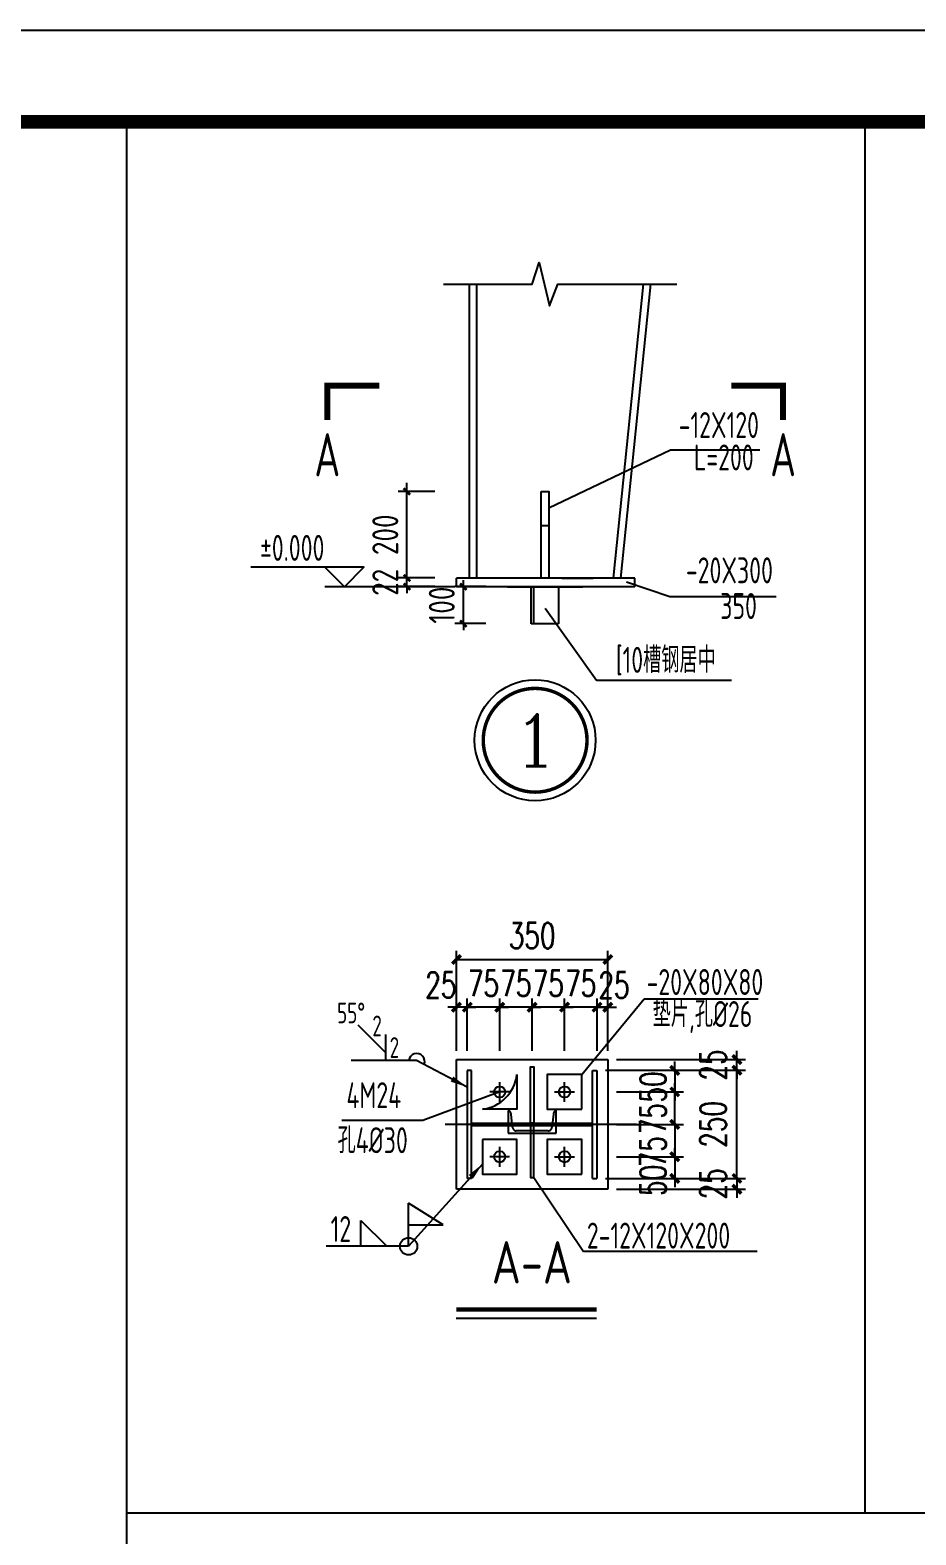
# Model space of a CAD drawing. Extents: x 180850 to 1399066, y 113487 to 334416.
# Drawn here: x 1335010 to 1345252, y 181460 to 198864 of the extents above; entities that cross this region are included whole.
import ezdxf
from ezdxf.enums import TextEntityAlignment as Align

# ---------------------------------------------------------------- set-up
doc = ezdxf.new("R2010")
doc.units = 0
doc.header["$LTSCALE"] = 1000
doc.linetypes.add('ACAD_ISO02W100', pattern=[15, 12, -3])
for name, color, linetype in [('AXIS', 3, 'Continuous'), ('DOTE', 1, 'Continuous'), ('GZ', 50, 'Continuous'), ('HfText', 7, 'Continuous'), ('NUM', 7, 'Continuous'), ('PUB_TEXT', 7, 'Continuous'), ('PUB_TITLE', 4, 'Continuous'), ('PZ', 202, 'Continuous'), ('TEXT', 7, 'Continuous'), ('TG', 110, 'Continuous'), ('THIN', 7, 'Continuous'), ('WELD', 7, 'Continuous'), ('YCX', 90, 'Continuous'), ('引出线', 3, 'Continuous'), ('引线', 3, 'Continuous'), ('虚线', 4, 'ACAD_ISO02W100')]:
    doc.layers.add(name, color=color, linetype=linetype)
doc.styles.add('_TCH_DIM_T3', font='SIMPLEX', dxfattribs={"width": 0.705882, "bigfont": 'GBCBIG'})
doc.styles.add('C', font='tssdeng.shx', dxfattribs={"height": 3, "bigfont": 'tssdchn.shx'})
doc.styles.add('COMPLEX', font='COMPLEX')
doc.styles.get("Standard").update_dxf_attribs({"font": 'gbenor.shx', "bigfont": 'gbcbig.shx'})
doc.styles.add('TSSD_Dimension', font='Tssdeng.shx', dxfattribs={"width": 0.8, "bigfont": 'hztxt.shx'})
doc.styles.add('TSSD_Label', font='tssdeng.shx', dxfattribs={"width": 0.7, "bigfont": 'hztxt.shx'})
doc.styles.add('TSSD_Norm', font='tssdeng.shx', dxfattribs={"bigfont": 'hztxt.shx'})
doc.styles.add('TSSD_Num', font='Tssdeng.shx', dxfattribs={"width": 0.7, "bigfont": 'hztxt.shx'})
doc.dimstyles.new('TCH_100_5', dxfattribs={"dimtxt": 297.5, "dimasz": 100, "dimexe": 100, "dimexo": 100, "dimgap": 126.25, "dimtad": 1, "dimdec": 0, "dimlfac": 0.2, "dimzin": 0, "dimdsep": 46, "dimtxsty": '_TCH_DIM_T3', "dimblk": 'ARCHTICK', "dimcen": 0.09, "dimclrd": 126, "dimclre": 126, "dimclrt": 7, "dimazin": 2, "dimtfac": 1, "dimtdec": 0, "dimtix": 1, "dimtmove": 2, "dimatfit": 3, "dimfxl": 1, "dimtolj": 1, "dimtzin": 0, "dimarcsym": 0})
doc.dimstyles.new('TSSD_20_100', dxfattribs={"dimtxt": 300, "dimasz": 75, "dimexe": 100, "dimexo": 250, "dimgap": 100, "dimtad": 1, "dimdec": 0, "dimlfac": 0.2, "dimzin": 0, "dimdsep": 46, "dimtxsty": 'TSSD_Dimension', "dimblk": 'ARCHTICK', "dimcen": 0, "dimdle": 100, "dimclrt": 7, "dimadec": 0, "dimazin": 0, "dimtfac": 1, "dimtdec": 0, "dimtix": 1, "dimtmove": 2, "dimatfit": 3, "dimfxl": 1, "dimtolj": 1, "dimtzin": 0, "dimarcsym": 0})
doc.dimstyles.new('TSSD_LEADER_STYLE_200.0', dxfattribs={"dimtxt": 0.18, "dimasz": 200, "dimexe": 0.18, "dimexo": 0.0625, "dimgap": 0.09, "dimtad": 0, "dimtih": 1, "dimtoh": 1, "dimdec": 4, "dimzin": 0, "dimdsep": 46, "dimtxsty": 'Standard', "dimcen": 0.09, "dimadec": 0, "dimazin": 0, "dimtfac": 1, "dimtdec": 4, "dimtofl": 0, "dimtmove": 0, "dimatfit": 3, "dimfxl": 1, "dimtolj": 1, "dimtzin": 0, "dimarcsym": 0})

# ---------------------------------------------------------------- blocks, each defined once
blk = doc.blocks.new('_ArchTick')
at = {"color": 0, "linetype": 'ByBlock', "const_width": 0.4}
blk.add_lwpolyline([(-0.5, -0.5), (0.5, 0.5)], dxfattribs=at)
blk = doc.blocks.new('*D204')
at = {"layer": 'AXIS', "color": 0, "linetype": 'ByBlock', "lineweight": -2, "transparency": 16777216}
for p, q in [((1339367, 192427), (1339367, 193627)), ((1339691, 193527), (1339267, 193527)), ((1339691, 192527), (1339267, 192527))]:
    blk.add_line(p, q, dxfattribs=at)
at = {"layer": 'Defpoints', "color": 0, "linetype": 'ByBlock', "transparency": 16777216}
for p in [(1339367, 193527), (1339941, 193527), (1339941, 192527)]:
    blk.add_point(p, dxfattribs=at)
at = {"layer": 'AXIS', "color": 0, "linetype": 'ByBlock', "lineweight": -2, "transparency": 16777216, "xscale": 75, "yscale": 75, "zscale": 75}
for p, rotation in [((1339367, 193527), 90), ((1339367, 192527), 270)]:
    blk.add_blockref('_ArchTick', p, dxfattribs=dict(at, rotation=rotation))
at = {"layer": 'AXIS', "color": 7, "linetype": 'ByBlock', "transparency": 16777216, "insert": (1339117, 193027), "char_height": 300, "attachment_point": 5, "rotation": 90, "style": 'TSSD_Dimension'}
blk.add_mtext('\\A1;200', dxfattribs=at)
blk = doc.blocks.new('*D205')
at = {"layer": 'AXIS', "color": 0, "linetype": 'ByBlock', "lineweight": -2, "transparency": 16777216}
for p, q in [((1339691, 192527), (1339267, 192527)), ((1339367, 192527), (1339367, 192602)), ((1339367, 192427), (1339367, 192527)), ((1339691, 192427), (1339267, 192427)), ((1339367, 192427), (1339367, 192352))]:
    blk.add_line(p, q, dxfattribs=at)
at = {"layer": 'Defpoints', "color": 0, "linetype": 'ByBlock', "transparency": 16777216}
for p in [(1339367, 192527), (1339941, 192527), (1339941, 192427)]:
    blk.add_point(p, dxfattribs=at)
at = {"layer": 'AXIS', "color": 0, "linetype": 'ByBlock', "lineweight": -2, "transparency": 16777216, "xscale": 75, "yscale": 75, "zscale": 75}
for p, rotation in [((1339367, 192527), 270), ((1339367, 192427), 90)]:
    blk.add_blockref('_ArchTick', p, dxfattribs=dict(at, rotation=rotation))
at = {"layer": 'AXIS', "color": 7, "linetype": 'ByBlock', "transparency": 16777216, "insert": (1339117, 192477), "char_height": 300, "attachment_point": 5, "rotation": 90, "style": 'TSSD_Dimension'}
blk.add_mtext('\\A1;22', dxfattribs=at)
blk = doc.blocks.new('_WELD001')
at = {"linetype": 'ByBlock'}
h = blk.add_hatch(color=0, dxfattribs=at)
h.paths.add_polyline_path([(0.8, 0.5), (0, 1), (0, 0.5)], flags=16)
edge = h.paths.add_edge_path()
edge.add_line((0.8, 0.5), (0, 1))
edge.add_line((0, 0.5), (0.8, 0.5))
edge.add_line((0, 0), (0, 1))
at = {"color": 0, "linetype": 'ByBlock'}
for p, q in [((0, 0), (0, 1)), ((0.8, 0.5), (0, 1)), ((0, 0.5), (0.8, 0.5))]:
    blk.add_line(p, q, dxfattribs=at)
blk = doc.blocks.new('_WELD003')
at = {"color": 0, "linetype": 'ByBlock'}
blk.add_circle((0, 0), 0.5, dxfattribs=at)
blk = doc.blocks.new('_WELD004')
at = {"color": 0, "linetype": 'ByBlock'}
for p, q in [((0, 1), (1, 0)), ((0, 0), (0, 1))]:
    blk.add_line(p, q, dxfattribs=at)
blk = doc.blocks.new('*D206')
at = {"layer": 'AXIS', "color": 126, "linetype": 'ByBlock', "lineweight": -2, "transparency": 16777216}
for p, q in [((1340440, 187058), (1340440, 187663)), ((1340815, 187058), (1340815, 187663)), ((1340440, 187563), (1340340, 187563)), ((1340815, 187563), (1340440, 187563)), ((1340815, 187563), (1340915, 187563))]:
    blk.add_line(p, q, dxfattribs=at)
at = {"layer": 'Defpoints', "color": 0, "linetype": 'ByBlock', "transparency": 16777216}
for p in [(1340440, 187563), (1340440, 186958), (1340815, 186958)]:
    blk.add_point(p, dxfattribs=at)
at = {"layer": 'AXIS', "color": 126, "linetype": 'ByBlock', "lineweight": -2, "transparency": 16777216, "xscale": 100, "yscale": 100, "zscale": 100}
blk.add_blockref('_ArchTick', (1340440, 187563), dxfattribs=at)
at = {"layer": 'AXIS', "color": 126, "linetype": 'ByBlock', "lineweight": -2, "transparency": 16777216, "xscale": 100, "yscale": 100, "zscale": 100, "rotation": 180}
blk.add_blockref('_ArchTick', (1340815, 187563), dxfattribs=at)
at = {"layer": 'AXIS', "color": 7, "linetype": 'ByBlock', "transparency": 16777216, "insert": (1340627, 187838), "char_height": 297.5, "attachment_point": 5, "style": '_TCH_DIM_T3'}
blk.add_mtext('\\A1;75', dxfattribs=at)
blk = doc.blocks.new('*D207')
at = {"layer": 'AXIS', "color": 126, "linetype": 'ByBlock', "lineweight": -2, "transparency": 16777216}
for p, q in [((1339940, 187058), (1339940, 188215)), ((1341690, 187058), (1341690, 188215)), ((1339940, 188115), (1341690, 188115))]:
    blk.add_line(p, q, dxfattribs=at)
at = {"layer": 'Defpoints', "color": 0, "linetype": 'ByBlock', "transparency": 16777216}
for p in [(1341690, 188115), (1339940, 186958), (1341690, 186958)]:
    blk.add_point(p, dxfattribs=at)
at = {"layer": 'AXIS', "color": 126, "linetype": 'ByBlock', "lineweight": -2, "transparency": 16777216, "xscale": 100, "yscale": 100, "zscale": 100, "rotation": 180}
blk.add_blockref('_ArchTick', (1339940, 188115), dxfattribs=at)
at = {"layer": 'AXIS', "color": 126, "linetype": 'ByBlock', "lineweight": -2, "transparency": 16777216, "xscale": 100, "yscale": 100, "zscale": 100}
blk.add_blockref('_ArchTick', (1341690, 188115), dxfattribs=at)
at = {"layer": 'AXIS', "color": 7, "linetype": 'ByBlock', "transparency": 16777216, "insert": (1340815, 188390), "char_height": 297.5, "attachment_point": 5, "style": '_TCH_DIM_T3'}
blk.add_mtext('\\A1;350', dxfattribs=at)
blk = doc.blocks.new('*D208')
at = {"layer": 'AXIS', "color": 126, "linetype": 'ByBlock', "lineweight": -2, "transparency": 16777216}
for p, q in [((1339940, 187058), (1339940, 187663)), ((1340065, 187058), (1340065, 187663)), ((1339940, 187563), (1339840, 187563)), ((1340065, 187563), (1339940, 187563)), ((1340065, 187563), (1340165, 187563))]:
    blk.add_line(p, q, dxfattribs=at)
at = {"layer": 'Defpoints', "color": 0, "linetype": 'ByBlock', "transparency": 16777216}
for p in [(1339940, 187563), (1339940, 186958), (1340065, 186958)]:
    blk.add_point(p, dxfattribs=at)
at = {"layer": 'AXIS', "color": 126, "linetype": 'ByBlock', "lineweight": -2, "transparency": 16777216, "xscale": 100, "yscale": 100, "zscale": 100}
blk.add_blockref('_ArchTick', (1339940, 187563), dxfattribs=at)
at = {"layer": 'AXIS', "color": 126, "linetype": 'ByBlock', "lineweight": -2, "transparency": 16777216, "xscale": 100, "yscale": 100, "zscale": 100, "rotation": 180}
blk.add_blockref('_ArchTick', (1340065, 187563), dxfattribs=at)
at = {"layer": 'AXIS', "color": 7, "linetype": 'ByBlock', "transparency": 16777216, "insert": (1339759, 187821), "char_height": 297.5, "attachment_point": 5, "style": '_TCH_DIM_T3'}
blk.add_mtext('\\A1;25', dxfattribs=at)
blk = doc.blocks.new('*D209')
at = {"layer": 'AXIS', "color": 126, "linetype": 'ByBlock', "lineweight": -2, "transparency": 16777216}
for p, q in [((1341565, 187058), (1341565, 187663)), ((1341690, 187058), (1341690, 187663)), ((1341565, 187563), (1341465, 187563)), ((1341690, 187563), (1341565, 187563)), ((1341690, 187563), (1341790, 187563))]:
    blk.add_line(p, q, dxfattribs=at)
at = {"layer": 'Defpoints', "color": 0, "linetype": 'ByBlock', "transparency": 16777216}
for p in [(1341565, 187563), (1341565, 186958), (1341690, 186958)]:
    blk.add_point(p, dxfattribs=at)
at = {"layer": 'AXIS', "color": 126, "linetype": 'ByBlock', "lineweight": -2, "transparency": 16777216, "xscale": 100, "yscale": 100, "zscale": 100}
blk.add_blockref('_ArchTick', (1341565, 187563), dxfattribs=at)
at = {"layer": 'AXIS', "color": 126, "linetype": 'ByBlock', "lineweight": -2, "transparency": 16777216, "xscale": 100, "yscale": 100, "zscale": 100, "rotation": 180}
blk.add_blockref('_ArchTick', (1341690, 187563), dxfattribs=at)
at = {"layer": 'AXIS', "color": 7, "linetype": 'ByBlock', "transparency": 16777216, "insert": (1341761, 187818), "char_height": 297.5, "attachment_point": 5, "style": '_TCH_DIM_T3'}
blk.add_mtext('\\A1;25', dxfattribs=at)
blk = doc.blocks.new('*D210')
at = {"layer": 'AXIS', "color": 126, "linetype": 'ByBlock', "lineweight": -2, "transparency": 16777216}
for p, q in [((1340815, 187058), (1340815, 187663)), ((1341190, 187058), (1341190, 187663)), ((1340815, 187563), (1340715, 187563)), ((1341190, 187563), (1340815, 187563)), ((1341190, 187563), (1341290, 187563))]:
    blk.add_line(p, q, dxfattribs=at)
at = {"layer": 'Defpoints', "color": 0, "linetype": 'ByBlock', "transparency": 16777216}
for p in [(1340815, 187563), (1340815, 186958), (1341190, 186958)]:
    blk.add_point(p, dxfattribs=at)
at = {"layer": 'AXIS', "color": 126, "linetype": 'ByBlock', "lineweight": -2, "transparency": 16777216, "xscale": 100, "yscale": 100, "zscale": 100}
blk.add_blockref('_ArchTick', (1340815, 187563), dxfattribs=at)
at = {"layer": 'AXIS', "color": 126, "linetype": 'ByBlock', "lineweight": -2, "transparency": 16777216, "xscale": 100, "yscale": 100, "zscale": 100, "rotation": 180}
blk.add_blockref('_ArchTick', (1341190, 187563), dxfattribs=at)
at = {"layer": 'AXIS', "color": 7, "linetype": 'ByBlock', "transparency": 16777216, "insert": (1341002, 187838), "char_height": 297.5, "attachment_point": 5, "style": '_TCH_DIM_T3'}
blk.add_mtext('\\A1;75', dxfattribs=at)
blk = doc.blocks.new('*D211')
at = {"layer": 'AXIS', "color": 126, "linetype": 'ByBlock', "lineweight": -2, "transparency": 16777216}
for p, q in [((1340065, 187058), (1340065, 187663)), ((1340440, 187058), (1340440, 187663)), ((1340065, 187563), (1339965, 187563)), ((1340440, 187563), (1340065, 187563)), ((1340440, 187563), (1340540, 187563))]:
    blk.add_line(p, q, dxfattribs=at)
at = {"layer": 'Defpoints', "color": 0, "linetype": 'ByBlock', "transparency": 16777216}
for p in [(1340065, 187563), (1340065, 186958), (1340440, 186958)]:
    blk.add_point(p, dxfattribs=at)
at = {"layer": 'AXIS', "color": 126, "linetype": 'ByBlock', "lineweight": -2, "transparency": 16777216, "xscale": 100, "yscale": 100, "zscale": 100}
blk.add_blockref('_ArchTick', (1340065, 187563), dxfattribs=at)
at = {"layer": 'AXIS', "color": 126, "linetype": 'ByBlock', "lineweight": -2, "transparency": 16777216, "xscale": 100, "yscale": 100, "zscale": 100, "rotation": 180}
blk.add_blockref('_ArchTick', (1340440, 187563), dxfattribs=at)
at = {"layer": 'AXIS', "color": 7, "linetype": 'ByBlock', "transparency": 16777216, "insert": (1340252, 187838), "char_height": 297.5, "attachment_point": 5, "style": '_TCH_DIM_T3'}
blk.add_mtext('\\A1;75', dxfattribs=at)
blk = doc.blocks.new('*D212')
at = {"layer": 'AXIS', "color": 126, "linetype": 'ByBlock', "lineweight": -2, "transparency": 16777216}
for p, q in [((1341190, 187058), (1341190, 187663)), ((1341565, 187058), (1341565, 187663)), ((1341190, 187563), (1341090, 187563)), ((1341565, 187563), (1341190, 187563)), ((1341565, 187563), (1341665, 187563))]:
    blk.add_line(p, q, dxfattribs=at)
at = {"layer": 'Defpoints', "color": 0, "linetype": 'ByBlock', "transparency": 16777216}
for p in [(1341190, 187563), (1341190, 186958), (1341565, 186958)]:
    blk.add_point(p, dxfattribs=at)
at = {"layer": 'AXIS', "color": 126, "linetype": 'ByBlock', "lineweight": -2, "transparency": 16777216, "xscale": 100, "yscale": 100, "zscale": 100}
blk.add_blockref('_ArchTick', (1341190, 187563), dxfattribs=at)
at = {"layer": 'AXIS', "color": 126, "linetype": 'ByBlock', "lineweight": -2, "transparency": 16777216, "xscale": 100, "yscale": 100, "zscale": 100, "rotation": 180}
blk.add_blockref('_ArchTick', (1341565, 187563), dxfattribs=at)
at = {"layer": 'AXIS', "color": 7, "linetype": 'ByBlock', "transparency": 16777216, "insert": (1341377, 187838), "char_height": 297.5, "attachment_point": 5, "style": '_TCH_DIM_T3'}
blk.add_mtext('\\A1;75', dxfattribs=at)
blk = doc.blocks.new('*D213')
at = {"layer": 'AXIS', "color": 126, "linetype": 'ByBlock', "lineweight": -2, "transparency": 16777216}
for p, q in [((1342464, 185833), (1342464, 185933)), ((1341790, 185833), (1342564, 185833)), ((1342464, 185833), (1342464, 185583)), ((1341665, 185583), (1342564, 185583)), ((1342464, 185583), (1342464, 185483))]:
    blk.add_line(p, q, dxfattribs=at)
at = {"layer": 'Defpoints', "color": 0, "linetype": 'ByBlock', "transparency": 16777216}
for p in [(1341690, 185833), (1341565, 185583), (1342464, 185583)]:
    blk.add_point(p, dxfattribs=at)
at = {"layer": 'AXIS', "color": 126, "linetype": 'ByBlock', "lineweight": -2, "transparency": 16777216, "xscale": 100, "yscale": 100, "zscale": 100}
for p, rotation in [((1342464, 185833), 270), ((1342464, 185583), 90)]:
    blk.add_blockref('_ArchTick', p, dxfattribs=dict(at, rotation=rotation))
at = {"layer": 'AXIS', "color": 7, "linetype": 'ByBlock', "transparency": 16777216, "insert": (1342214, 185560), "char_height": 297.5, "attachment_point": 5, "rotation": 90, "style": '_TCH_DIM_T3'}
blk.add_mtext('\\A1;50', dxfattribs=at)
blk = doc.blocks.new('*D214')
at = {"layer": 'AXIS', "color": 126, "linetype": 'ByBlock', "lineweight": -2, "transparency": 16777216}
for p, q in [((1341790, 186583), (1342564, 186583)), ((1342464, 186583), (1342464, 186683)), ((1342464, 186208), (1342464, 186583)), ((1341790, 186208), (1342564, 186208)), ((1342464, 186208), (1342464, 186108))]:
    blk.add_line(p, q, dxfattribs=at)
at = {"layer": 'Defpoints', "color": 0, "linetype": 'ByBlock', "transparency": 16777216}
for p in [(1341690, 186583), (1342464, 186583), (1341690, 186208)]:
    blk.add_point(p, dxfattribs=at)
at = {"layer": 'AXIS', "color": 126, "linetype": 'ByBlock', "lineweight": -2, "transparency": 16777216, "xscale": 100, "yscale": 100, "zscale": 100}
for p, rotation in [((1342464, 186583), 270), ((1342464, 186208), 90)]:
    blk.add_blockref('_ArchTick', p, dxfattribs=dict(at, rotation=rotation))
at = {"layer": 'AXIS', "color": 7, "linetype": 'ByBlock', "transparency": 16777216, "insert": (1342214, 186274), "char_height": 297.5, "attachment_point": 5, "rotation": 90, "style": '_TCH_DIM_T3'}
blk.add_mtext('\\A1;75', dxfattribs=at)
blk = doc.blocks.new('*D215')
at = {"layer": 'AXIS', "color": 0, "linetype": 'ByBlock', "lineweight": -2, "transparency": 16777216}
for p, q in [((1340020, 192427), (1340020, 192502)), ((1340279, 192427), (1339920, 192427)), ((1340020, 191999), (1340020, 192427)), ((1340279, 191999), (1339920, 191999)), ((1340020, 191999), (1340020, 191924))]:
    blk.add_line(p, q, dxfattribs=at)
at = {"layer": 'Defpoints', "color": 0, "linetype": 'ByBlock', "transparency": 16777216}
for p in [(1340020, 192427), (1340529, 192427), (1340529, 191999)]:
    blk.add_point(p, dxfattribs=at)
at = {"layer": 'AXIS', "color": 0, "linetype": 'ByBlock', "lineweight": -2, "transparency": 16777216, "xscale": 75, "yscale": 75, "zscale": 75}
for p, rotation in [((1340020, 192427), 270), ((1340020, 191999), 90)]:
    blk.add_blockref('_ArchTick', p, dxfattribs=dict(at, rotation=rotation))
at = {"layer": 'AXIS', "color": 7, "linetype": 'ByBlock', "transparency": 16777216, "insert": (1339770, 192213), "char_height": 300, "attachment_point": 5, "rotation": 90, "style": 'TSSD_Dimension'}
blk.add_mtext('\\A1;100', dxfattribs=at)
blk = doc.blocks.new('_WELD008')
at = {"color": 0, "linetype": 'ByBlock'}
for p, q in [((0, 0.3), (1.061, 1.361)), ((0, 0), (0, 1))]:
    blk.add_line(p, q, dxfattribs=at)
for tag, p in [('C', (1.286, 1.416)), ('B', (0.288, 0.856)), ('A', (-0.303, -0.009))]:
    blk.add_attdef(tag, text='', height=0.8, dxfattribs=at).set_placement(p, align=Align.CENTER)
blk = doc.blocks.new('*D216')
at = {"layer": 'AXIS', "color": 126, "linetype": 'ByBlock', "lineweight": -2, "transparency": 16777216}
for p, q in [((1341790, 186833), (1343283, 186833)), ((1343183, 185583), (1343183, 186833)), ((1341790, 185583), (1343283, 185583))]:
    blk.add_line(p, q, dxfattribs=at)
at = {"layer": 'Defpoints', "color": 0, "linetype": 'ByBlock', "transparency": 16777216}
for p in [(1341690, 186833), (1343183, 186833), (1341690, 185583)]:
    blk.add_point(p, dxfattribs=at)
at = {"layer": 'AXIS', "color": 126, "linetype": 'ByBlock', "lineweight": -2, "transparency": 16777216, "xscale": 100, "yscale": 100, "zscale": 100}
for p, rotation in [((1343183, 186833), 90), ((1343183, 185583), 270)]:
    blk.add_blockref('_ArchTick', p, dxfattribs=dict(at, rotation=rotation))
at = {"layer": 'AXIS', "color": 7, "linetype": 'ByBlock', "transparency": 16777216, "insert": (1342908, 186208), "char_height": 297.5, "attachment_point": 5, "rotation": 90, "style": '_TCH_DIM_T3'}
blk.add_mtext('\\A1;250', dxfattribs=at)
blk = doc.blocks.new('*D217')
at = {"layer": 'AXIS', "color": 126, "linetype": 'ByBlock', "lineweight": -2, "transparency": 16777216}
for p, q in [((1341790, 185583), (1343283, 185583)), ((1343183, 185583), (1343183, 185683)), ((1343183, 185583), (1343183, 185458)), ((1341790, 185458), (1343283, 185458)), ((1343183, 185458), (1343183, 185358))]:
    blk.add_line(p, q, dxfattribs=at)
at = {"layer": 'Defpoints', "color": 0, "linetype": 'ByBlock', "transparency": 16777216}
for p in [(1341690, 185583), (1341690, 185458), (1343183, 185458)]:
    blk.add_point(p, dxfattribs=at)
at = {"layer": 'AXIS', "color": 126, "linetype": 'ByBlock', "lineweight": -2, "transparency": 16777216, "xscale": 100, "yscale": 100, "zscale": 100}
for p, rotation in [((1343183, 185583), 270), ((1343183, 185458), 90)]:
    blk.add_blockref('_ArchTick', p, dxfattribs=dict(at, rotation=rotation))
at = {"layer": 'AXIS', "color": 7, "linetype": 'ByBlock', "transparency": 16777216, "insert": (1342908, 185520), "char_height": 297.5, "attachment_point": 5, "rotation": 90, "style": '_TCH_DIM_T3'}
blk.add_mtext('\\A1;25', dxfattribs=at)
blk = doc.blocks.new('*D218')
at = {"layer": 'AXIS', "color": 126, "linetype": 'ByBlock', "lineweight": -2, "transparency": 16777216}
for p, q in [((1341790, 186958), (1343283, 186958)), ((1343183, 186958), (1343183, 187058)), ((1343183, 186833), (1343183, 186958)), ((1341790, 186833), (1343283, 186833)), ((1343183, 186833), (1343183, 186733))]:
    blk.add_line(p, q, dxfattribs=at)
at = {"layer": 'Defpoints', "color": 0, "linetype": 'ByBlock', "transparency": 16777216}
for p in [(1341690, 186958), (1343183, 186958), (1341690, 186833)]:
    blk.add_point(p, dxfattribs=at)
at = {"layer": 'AXIS', "color": 126, "linetype": 'ByBlock', "lineweight": -2, "transparency": 16777216, "xscale": 100, "yscale": 100, "zscale": 100}
for p, rotation in [((1343183, 186958), 270), ((1343183, 186833), 90)]:
    blk.add_blockref('_ArchTick', p, dxfattribs=dict(at, rotation=rotation))
at = {"layer": 'AXIS', "color": 7, "linetype": 'ByBlock', "transparency": 16777216, "insert": (1342908, 186895), "char_height": 297.5, "attachment_point": 5, "rotation": 90, "style": '_TCH_DIM_T3'}
blk.add_mtext('\\A1;25', dxfattribs=at)
blk = doc.blocks.new('*D250')
at = {"layer": 'AXIS', "color": 126, "linetype": 'ByBlock', "lineweight": -2, "transparency": 16777216}
for p, q in [((1342464, 186208), (1342464, 186308)), ((1341790, 186208), (1342564, 186208)), ((1342464, 186208), (1342464, 185833)), ((1341790, 185833), (1342564, 185833)), ((1342464, 185833), (1342464, 185733))]:
    blk.add_line(p, q, dxfattribs=at)
at = {"layer": 'Defpoints', "color": 0, "linetype": 'ByBlock', "transparency": 16777216}
for p in [(1341690, 186208), (1341690, 185833), (1342464, 185833)]:
    blk.add_point(p, dxfattribs=at)
at = {"layer": 'AXIS', "color": 126, "linetype": 'ByBlock', "lineweight": -2, "transparency": 16777216, "xscale": 100, "yscale": 100, "zscale": 100}
for p, rotation in [((1342464, 186208), 270), ((1342464, 185833), 90)]:
    blk.add_blockref('_ArchTick', p, dxfattribs=dict(at, rotation=rotation))
at = {"layer": 'AXIS', "color": 7, "linetype": 'ByBlock', "transparency": 16777216, "insert": (1342214, 185891), "char_height": 297.5, "attachment_point": 5, "rotation": 90, "style": '_TCH_DIM_T3'}
blk.add_mtext('\\A1;75', dxfattribs=at)
blk = doc.blocks.new('*D251')
at = {"layer": 'AXIS', "color": 126, "linetype": 'ByBlock', "lineweight": -2, "transparency": 16777216}
for p, q in [((1342464, 186833), (1342464, 186933)), ((1341665, 186833), (1342564, 186833)), ((1342464, 186833), (1342464, 186583)), ((1341790, 186583), (1342564, 186583)), ((1342464, 186583), (1342464, 186483))]:
    blk.add_line(p, q, dxfattribs=at)
at = {"layer": 'Defpoints', "color": 0, "linetype": 'ByBlock', "transparency": 16777216}
for p in [(1341565, 186833), (1341690, 186583), (1342464, 186583)]:
    blk.add_point(p, dxfattribs=at)
at = {"layer": 'AXIS', "color": 126, "linetype": 'ByBlock', "lineweight": -2, "transparency": 16777216, "xscale": 100, "yscale": 100, "zscale": 100}
for p, rotation in [((1342464, 186833), 270), ((1342464, 186583), 90)]:
    blk.add_blockref('_ArchTick', p, dxfattribs=dict(at, rotation=rotation))
at = {"layer": 'AXIS', "color": 7, "linetype": 'ByBlock', "transparency": 16777216, "insert": (1342214, 186641), "char_height": 297.5, "attachment_point": 5, "rotation": 90, "style": '_TCH_DIM_T3'}
blk.add_mtext('\\A1;50', dxfattribs=at)
blk = doc.blocks.new('ts_idx2')
at = {"color": 0, "linetype": 'ByBlock', "lineweight": -2, "const_width": 0.0333}
blk.add_lwpolyline([(-0.5, 0, 1), (0.5, 0, 1)], format="xyb", close=True, dxfattribs=at)
at = {"color": 0, "linetype": 'ByBlock', "lineweight": -2}
blk.add_circle((0, 0), 0.583, dxfattribs=at)
at = {"color": 0, "linetype": 'ByBlock', "lineweight": -2, "style": 'TSSD_Num', "width": 0.7}
blk.add_attdef('A', text='', height=0.5, dxfattribs=at).set_placement((0, 0), align=Align.MIDDLE_CENTER)

msp = doc.modelspace()

# ---------------------------------------------------------------- linework, layer by layer
at = {"layer": 'AXIS'}
for p, q in [((1336124.67, 197803.17), (1336124.67, 136924.44)), ((1344662.21, 197803.17), (1344662.21, 181713.13)), ((1336124.67, 181713.13), (1390581.03, 181713.13))]:
    msp.add_line(p, q, dxfattribs=at)
at = {"layer": 'AXIS', "linetype": 'ByBlock'}
msp.add_line((1342020.54, 186207.64), (1339808.44, 186207.64), dxfattribs=at)
at = {"layer": 'DOTE'}
for p, q in [((1340554.63, 186582.64), (1340324.63, 186582.64)), ((1340439.63, 186467.64), (1340439.63, 186697.64)), ((1341074.63, 186582.64), (1341304.63, 186582.64)), ((1341189.63, 186467.64), (1341189.63, 186697.64)), ((1340439.63, 185717.64), (1340439.63, 185947.64)), ((1341189.63, 185717.64), (1341189.63, 185947.64)), ((1340554.63, 185832.64), (1340324.63, 185832.64)), ((1341074.63, 185832.64), (1341304.63, 185832.64))]:
    msp.add_line(p, q, dxfattribs=at)
at = {"layer": 'GZ'}
for p, q in [((1340089.49, 192526.6), (1340089.49, 195925.35)), ((1340173.77, 192526.6), (1340173.77, 195925.35)), ((1341755.2, 192526.6), (1342103.77, 195925.35)), ((1341839.49, 192526.6), (1342188.06, 195925.35)), ((1339940.73, 192426.55), (1339940.73, 192526.6)), ((1342003.06, 192526.6), (1339940.73, 192526.6)), ((1340769.49, 192526.66), (1340409.49, 192526.66)), ((1341159.48, 192526.66), (1341519.48, 192526.67)), ((1342003.06, 192426.55), (1342003.06, 192526.6)), ((1342003.06, 192426.55), (1339940.73, 192426.55)), ((1340528.97, 192426.55), (1341399.81, 192426.55)), ((1340114.63, 186832.64), (1340064.63, 186832.64)), ((1340064.63, 186832.64), (1340064.63, 185582.64)), ((1340114.63, 185582.64), (1340114.63, 186832.64)), ((1341514.63, 186832.64), (1341564.63, 186832.64)), ((1341514.63, 185582.64), (1341514.63, 186832.64)), ((1341564.63, 186832.64), (1341564.63, 185582.64)), ((1340114.63, 186222.64), (1341514.63, 186222.64)), ((1341514.63, 186192.64), (1340114.63, 186192.64)), ((1340114.63, 185582.64), (1340064.63, 185582.64)), ((1341514.63, 185582.64), (1341564.63, 185582.64))]:
    msp.add_line(p, q, dxfattribs=at)
for points in [[(1339789.49, 195925.35), (1340089.49, 195925.35), (1340816.49, 195925.35), (1340896.49, 196175.35), (1341014.8, 195675.97), (1341112.49, 195925.35), (1342188.06, 195925.35), (1342488.06, 195925.35)], [(1340639.63, 186782.64), (1340639.63, 186382.64), (1340239.63, 186382.64)]]:
    msp.add_lwpolyline(points, dxfattribs=at)
for points in [[(1341389.63, 186382.64), (1341389.63, 186782.64), (1340989.63, 186782.64), (1340989.63, 186382.64)], [(1340239.63, 186032.64), (1340239.63, 185632.64), (1340639.63, 185632.64), (1340639.63, 186032.64)], [(1341389.63, 185632.64), (1341389.63, 186032.64), (1340989.63, 186032.64), (1340989.63, 185632.64)]]:
    msp.add_lwpolyline(points, close=True, dxfattribs=at)
for centre in [(1340439.63, 186582.64), (1341189.63, 186582.64), (1340439.63, 185832.64), (1341189.63, 185832.64)]:
    msp.add_circle(centre, 65, dxfattribs=at)
msp.add_arc((1340184.91, 186837.36), 458, 276.862015, 353.137985, dxfattribs=at)
at = {"layer": 'NUM', "const_width": 50}
msp.add_lwpolyline([(1339937.51, 184067.96), (1341561.07, 184067.96)], dxfattribs=at)
at = {"layer": 'PUB_TITLE'}
msp.add_lwpolyline([(1287615.87, 198863.75), (1399065.87, 198863.81), (1399065.87, 135863.88), (1287615.87, 135863.81)], close=True, dxfattribs=at)
at = {"layer": 'PUB_TITLE', "const_width": 159.09}
msp.add_lwpolyline([(1290267.38, 136924.42), (1290267.38, 197803.14), (1398005.26, 197803.21), (1398005.26, 136924.48)], close=True, dxfattribs=at)
at = {"layer": 'PZ'}
for p, q in [((1339939.63, 186957.64), (1341689.63, 186957.64)), ((1339939.63, 185457.64), (1339939.63, 186957.64)), ((1341689.63, 186957.64), (1341689.63, 185457.64)), ((1341689.63, 185457.64), (1339939.63, 185457.64))]:
    msp.add_line(p, q, dxfattribs=at)
for points in [[(1340796.47, 186222.64), (1340796.47, 186872.64), (1340832.8, 186872.64), (1340832.8, 186222.64)], [(1340796.47, 186192.64), (1340796.47, 185592.64), (1340832.8, 185592.64), (1340832.8, 186192.64)]]:
    msp.add_lwpolyline(points, close=True, dxfattribs=at)
at = {"layer": 'TG'}
msp.add_line((1340919.78, 193134.02), (1341009.19, 193134.02), dxfattribs=at)
msp.add_lwpolyline([(1340919.78, 193526.6), (1341009.19, 193526.6), (1341009.19, 192526.6), (1340919.78, 192526.6)], close=True, dxfattribs=at)
at = {"layer": 'THIN', "linetype": 'ByBlock'}
msp.add_lwpolyline([(1339937.51, 183967.96), (1341561.07, 183967.96)], dxfattribs=at)
at = {"layer": 'WELD'}
for p, q in [((1339478.98, 186946.82), (1338722.48, 186946.82)), ((1339386.61, 184797.38), (1338435.3, 184797.38))]:
    msp.add_line(p, q, dxfattribs=at)
msp.add_arc((1339480.9, 186934.34), 92.54, 338.522016, 172.250443, dxfattribs=at)
at = {"layer": 'YCX'}
msp.add_line((1339919.91, 192426.55), (1338418.96, 192426.55), dxfattribs=at)
msp.add_lwpolyline([(1338418.96, 192651.55), (1338643.96, 192426.55), (1338868.96, 192651.55), (1337563.14, 192651.55)], dxfattribs=at)
at = {"layer": '引出线', "const_width": 70}
for points in [[(1339046.89, 194752.69), (1338446.89, 194752.69), (1338446.89, 194352.69)], [(1343116.67, 194752.69), (1343716.67, 194752.69), (1343716.67, 194352.69)]]:
    msp.add_lwpolyline(points, dxfattribs=at)
at = {"layer": '引线'}
for p, q in [((1341009.19, 193337.14), (1342414.09, 194009.69)), ((1342414.09, 194009.69), (1343446.16, 194009.69)), ((1341907.69, 192481.58), (1342406.85, 192312.63)), ((1342406.85, 192312.63), (1343637.55, 192312.63)), ((1341389.63, 186782.64), (1342108.49, 187659)), ((1342108.49, 187659), (1343428.3, 187659)), ((1340439.63, 186582.64), (1339550.13, 186253.32)), ((1339550.13, 186253.32), (1338613.02, 186253.32)), ((1340832.8, 185592.64), (1341410.67, 184736.72)), ((1343417.13, 184736.72), (1341410.67, 184736.72))]:
    msp.add_line(p, q, dxfattribs=at)
msp.add_lwpolyline([(1340964.49, 192176.55), (1341558.69, 191345.65), (1341558.69, 191345.65), (1343120.36, 191345.65)], dxfattribs=at)
at = {"layer": '虚线'}
for p, q in [((1340804.64, 191998.69), (1340804.64, 192426.55)), ((1340835.57, 191998.69), (1340835.57, 192426.55)), ((1341121.14, 192426.55), (1341121.14, 191998.69)), ((1341121.14, 191998.69), (1340804.64, 191998.69))]:
    msp.add_line(p, q, dxfattribs=at)
msp.add_lwpolyline([(1340854.06, 186106.08), (1341094.06, 186106.08), (1341094.06, 186367.08), (1341082.35, 186367.08, 0.22513565), (1341061.08, 186322.84), (1341043.46, 186171.58, -0.38531359), (1341000.92, 186133.08), (1340632.19, 186133.08, -0.38531359), (1340589.66, 186171.58), (1340572.03, 186322.84, 0.22513565), (1340550.76, 186367.08), (1340539.06, 186367.08), (1340539.06, 186106.08)], format="xyb", close=True, dxfattribs=at)

# ---------------------------------------------------------------- block references
at = {"layer": 'AXIS'}
ref = msp.add_blockref('ts_idx2', (1340849.6, 190650.31), dxfattribs=dict(at, xscale=1200, yscale=1200, zscale=1200))
ref.add_attrib('9', '1', dxfattribs={"layer": 'THIN', "height": 600, "style": 'COMPLEX'}).set_placement((1340849.6, 190650.31), align=Align.MIDDLE_CENTER)
at = {"layer": 'WELD'}
ref = msp.add_blockref('_WELD008', (1339122.48, 186946.82), dxfattribs=dict(at, xscale=-300, yscale=300, zscale=300))
ref.add_attrib('2', '2', dxfattribs={"height": 240, "style": 'TSSD_Label', "width": 0.7}).set_placement((1339022.48, 187346.82), align=Align.MIDDLE_CENTER)
ref.add_attrib('2', '2', dxfattribs={"height": 240, "style": 'TSSD_Label', "width": 0.7}).set_placement((1339222.48, 187096.82), align=Align.MIDDLE_CENTER)
ref.add_attrib('55%%d', '55%%d', dxfattribs={"height": 240, "style": 'TSSD_Label', "width": 0.7}).set_placement((1338722.48, 187496.82), align=Align.MIDDLE_CENTER)
for name, p, xscale, yscale, zscale in [('_WELD001', (1339386.61, 184797.38), 500, 500, 500), ('_WELD004', (1338835.3, 184797.38), 300, 300, 300), ('_WELD003', (1339386.61, 184797.38), 200, 200, 200)]:
    msp.add_blockref(name, p, dxfattribs=dict(at, xscale=xscale, yscale=yscale, zscale=zscale))

# ---------------------------------------------------------------- texts
at = {"layer": 'HfText', "style": 'TSSD_Label', "width": 0.7}
msp.add_text('12', height=300, dxfattribs=at).set_placement((1338485.3, 184847.38))
at = {"layer": 'PUB_TEXT', "style": 'TSSD_Num', "width": 0.7}
for p in [(1338446.89, 193952.69), (1343716.67, 193952.69)]:
    msp.add_text('A', height=500, dxfattribs=at).set_placement(p, align=Align.MIDDLE_CENTER)
at = {"layer": 'PUB_TEXT', "style": 'C', "width": 0.8}
msp.add_text('A-A', height=490, dxfattribs=at).set_placement((1340348.42, 184220.33), align=Align.BOTTOM_LEFT)
at = {"layer": 'TEXT', "style": 'TSSD_Norm', "width": 0.7}
for s, p in [('-12X120', (1343437.88, 194056.11)), ('L=200', (1343376.95, 193681.42)), ('-20X300', (1343599.17, 192375.63)), ('350', (1343414.15, 191962.73))]:
    msp.add_text(s, height=300, dxfattribs=at).set_placement(p, align=Align.BOTTOM_RIGHT)
msp.add_text('%%p0.000', height=300, dxfattribs=at).set_placement((1338040.84, 192875.11), align=Align.MIDDLE)
msp.add_text('[10槽钢居中', height=300, dxfattribs=at).set_placement((1342360.51, 191429.98), align=Align.CENTER)
for s, p in [('-20X80X80', (1342138.38, 187704.21)), ('垫片,孔%%C26', (1342207.52, 187334.22)), ('4M24', (1338667.72, 186395.35)), ('孔4%%C30', (1338565.25, 185874.36)), ('2-12X120X200', (1341447.8, 184771.39))]:
    msp.add_text(s, height=300, dxfattribs=at).set_placement(p)

# ---------------------------------------------------------------- dimensions: what is measured, and where the dimension line sits
at = {"layer": 'AXIS', "linetype": 'ByBlock'}
for base, p1, p2, angle, dimstyle, picture, middle in [((1339367.25, 193526.6), (1339940.73, 192526.6), (1339940.73, 193526.6), 90, 'TSSD_20_100', '*D204', (1339117.25, 193026.6)), ((1341689.63, 188114.7), (1339939.63, 186957.64), (1341689.63, 186957.64), 180, 'TCH_100_5', '*D207', (1340814.63, 188389.7)), ((1340064.63, 187563.28), (1340439.63, 186957.64), (1340064.63, 186957.64), 180, 'TCH_100_5', '*D211', (1340252.13, 187838.28)), ((1340439.63, 187563.28), (1340814.63, 186957.64), (1340439.63, 186957.64), 180, 'TCH_100_5', '*D206', (1340627.13, 187838.28)), ((1340814.63, 187563.28), (1341189.63, 186957.64), (1340814.63, 186957.64), 180, 'TCH_100_5', '*D210', (1341002.13, 187838.28)), ((1341189.63, 187563.28), (1341564.63, 186957.64), (1341189.63, 186957.64), 180, 'TCH_100_5', '*D212', (1341377.13, 187838.28)), ((1343182.88, 186957.64), (1341689.63, 186832.64), (1341689.63, 186957.64), 90, 'TCH_100_5', '*D218', (1342907.88, 186895.14)), ((1343182.88, 186832.64), (1341689.63, 185582.64), (1341689.63, 186832.64), 90, 'TCH_100_5', '*D216', (1342907.88, 186207.64)), ((1343182.88, 185457.64), (1341689.63, 185582.64), (1341689.63, 185457.64), 90, 'TCH_100_5', '*D217', (1342907.88, 185520.14))]:
    dim = msp.add_linear_dim(base=base, p1=p1, p2=p2, angle=angle, dimstyle=dimstyle, dxfattribs=at)
    dim.commit()
    dim.dimension.update_dxf_attribs({"geometry": picture, "text_midpoint": middle})
for base, p1, p2, text, picture, middle in [((1339367.25, 192526.6), (1339940.73, 192426.55), (1339940.73, 192526.6), '22', '*D205', (1339117.25, 192476.57)), ((1340019.91, 192426.55), (1340528.97, 191998.69), (1340528.97, 192426.55), '100', '*D215', (1339769.91, 192212.62))]:
    dim = msp.add_linear_dim(base=base, p1=p1, p2=p2, angle=90, text=text, dimstyle='TSSD_20_100', dxfattribs=at)
    dim.commit()
    dim.dimension.update_dxf_attribs({"geometry": picture, "text_midpoint": middle})
for base, p1, p2, angle, picture, middle in [((1339939.63, 187563.28), (1340064.63, 186957.64), (1339939.63, 186957.64), 180, '*D208', (1339759.42, 187821.43)), ((1341564.63, 187563.28), (1341689.63, 186957.64), (1341564.63, 186957.64), 180, '*D209', (1341760.75, 187818.4)), ((1342463.79, 186582.64), (1341564.63, 186832.64), (1341689.63, 186582.64), 270, '*D251', (1342213.79, 186641.02)), ((1342463.79, 186582.64), (1341689.63, 186207.64), (1341689.63, 186582.64), 90, '*D214', (1342213.79, 186274.26)), ((1342463.79, 185832.64), (1341689.63, 186207.64), (1341689.63, 185832.64), 270, '*D250', (1342213.79, 185891.02)), ((1342463.79, 185582.64), (1341689.63, 185832.64), (1341564.63, 185582.64), 90, '*D213', (1342213.79, 185559.71))]:
    dim = msp.add_linear_dim(base=base, p1=p1, p2=p2, angle=angle, dimstyle='TCH_100_5', dxfattribs=at)
    dim.commit()
    dim.dimension.update_dxf_attribs({"geometry": picture, "text_midpoint": middle, "dimtype": 160})

# ---------------------------------------------------------------- leaders
at = {"layer": 'WELD'}
for points in [[(1340064.63, 186638.41), (1339478.98, 186946.82)], [(1340239.63, 185748.76), (1339386.61, 184797.38)]]:
    msp.add_leader(points, dimstyle='TSSD_LEADER_STYLE_200.0', dxfattribs=at)

doc.saveas('drawing.dxf')
